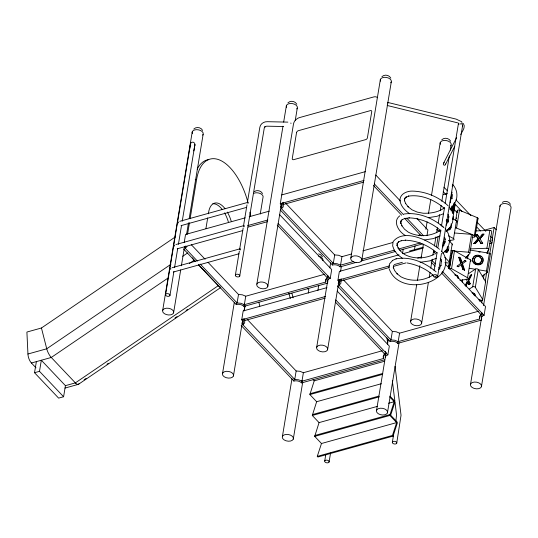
<?xml version="1.0" encoding="UTF-8"?>
<svg xmlns="http://www.w3.org/2000/svg" width="538" height="538" viewBox="0 0 538 538"><rect width="100%" height="100%" fill="white"/><g stroke="black" fill="none" stroke-linecap="round" stroke-linejoin="round"><path stroke-width="0.81" d="M453.722 204.803L452.747 212.241M447.327 247.157L446.816 250.257L445.908 251.179M483.01 261.024L482.667 258.206M474.334 260.432L474.469 259.269M481.362 260.735C482.579 256.962 476.634 254.682 474.899 258.085M388.974 267.803L389.458 263.936L392.72 260.338M393.016 242.039L392.653 245.906L394.233 250.21M400.043 201.104C399.142 194.178 406.957 190.788 412.733 191.104C425.746 191.501 438.685 196.841 448.141 205.798M393.729 265.207L393.433 268.052L393.251 267.056L394.522 270.426L397.252 273.997L397.017 273.687L400.817 276.74C410.77 282.006 423.635 281.226 432.955 274.979M452.687 207.527L452.579 212.308M443.81 245.604L444.294 243.331L445.202 242.423M444.536 243.391L445.094 238.933L445.121 239.343L444.59 237.197M448.241 221.152L448.8 216.686L448.847 217.103L448.141 214.238M452.485 194.44L451.92 198.892L451.994 198.502M453.292 216.679L452.525 222.355L449.99 227.439M456.332 199.598C457.804 194.426 456.527 188.683 452.875 184.709M452.7 205.893C452.606 207.702 451.577 213.122 452.828 213.304M453.931 209.269L454.072 203.613L453.151 208.381L453.137 212.355L453.931 209.269L456.836 212.302M445.578 163.908C445.619 166.276 442.397 165.173 443.547 163.256L456.641 137.573M190.526 143.767C190.136 145.933 190.667 141.817 192.153 142.207C194.534 141.662 195.462 144.473 194.635 146.282L182.234 221.205M194.608 145.563L194.843 145.025L193.835 150.922M449.862 261.589L448.86 267.453M450.346 262.154L450.454 261.266L450.165 262.436M441.738 251.697L462.68 125.172L462.007 123.861L459.734 123.928M453.42 204.884L452.861 210.116L453.124 213.747L454.166 209.033L454.348 202.779M194.877 144.803L194.931 144.446M449.075 268.435L449.492 265.967M63.592 396.748L39.496 371.334L41.332 360.238L65.428 385.652L63.592 396.748L58.622 398.127L34.526 372.72L36.369 361.623M162.705 310.278L192.254 131.77M165.583 294.474L190.439 144.345L190.714 145.475M169.934 295.517A2.246 1.332 9.4 0 0 167.089 293.64A2.246 1.332 9.4 0 0 166.249 295.826A2.246 1.332 9.4 0 0 169.934 295.517L173.895 271.576M174.581 267.447L177.722 248.455M178.408 244.326L181.548 225.335M184.218 242.49L185.549 234.454L245.16 217.863M173.579 312.894A5.622 3.336 9.4 0 0 166.471 308.2A5.622 3.336 9.4 0 0 164.379 313.667A5.622 3.336 9.4 0 0 173.579 312.894L180.694 269.915M181.38 265.785L184.527 246.774M186.578 234.38L188.495 222.813M189.181 218.677L203.135 134.379M197.372 261.058L185.274 248.307L185.657 245.994M187.547 234.259L189.443 222.793M190.122 218.697L196.632 179.376A50.357 25.01 74.4 0 1 220.197 160.263A50.357 25.01 74.4 0 1 247.971 202.53M205.926 228.576L207.688 217.91M208.367 213.808L208.636 212.167A22.482 11.164 74.4 0 1 225.099 208.737M235.382 275.046L239.349 251.091M239.618 249.444L243.176 227.964M243.452 226.31L247.003 204.837M247.413 202.362L259.861 127.197C260.439 123.747 263.976 121.487 267.352 121.696L287.857 122.126M222.557 373.392L234.319 302.316M239.733 276.095A2.246 1.332 9.4 0 0 236.888 274.212A2.246 1.332 9.4 0 0 236.054 276.404A2.246 1.332 9.4 0 0 239.733 276.095L264.293 127.909L265.187 126.679L266.64 126.181L283.519 126.511M327.716 283.089L243.936 306.404A5.622 3.336 9.4 0 0 236.243 304.555L236.646 302.148M326.364 278.193L325.725 282.046L244.339 304.696L240.93 303.284L237.103 302.961L238.509 294.481L207.984 262.295M241.959 323.177A5.622 3.336 9.4 0 0 241.717 319.794L243.183 310.957L326.963 287.635M243.936 306.404L244.333 303.997M244.339 304.696L245.745 296.216L324.717 274.239M233.431 376.001A5.622 3.336 9.4 0 0 226.323 371.314A5.622 3.336 9.4 0 0 224.232 376.782A5.622 3.336 9.4 0 0 233.431 376.001L242.873 318.98M244.239 310.715L245.066 305.759M260.251 214.023L262.988 197.493A5.622 3.336 9.4 0 0 260.123 193.478A5.622 3.336 9.4 0 0 253.438 193.478M384.125 353.923L383.365 358.543L301.973 381.2L298.563 379.781L294.743 379.458L242.914 324.804L243.929 318.637M242.914 324.804L244.655 322.935L244.77 319.068M256.848 284.077L282.981 126.228M283.667 122.092L286.404 105.562M280.527 207.13A5.622 3.336 9.4 0 0 280.285 203.747L293.513 123.861A6.066 3.847 -43.5 0 1 299.384 117.627L373.654 96.961A6.268 3.974 -43.5 0 1 377.494 97.748M267.729 286.693A5.622 3.336 9.4 0 0 260.614 281.999A5.622 3.336 9.4 0 0 258.522 287.467A5.622 3.336 9.4 0 0 267.729 286.693L281.549 203.216M295.228 120.573L297.279 108.178M353.432 261.562L340.541 265.147L337.131 263.734L333.311 263.412L281.482 208.757L282.497 202.591M281.482 208.757L283.223 206.888L283.465 202.248M282.41 436.506L291.986 378.651M384.549 359.808L301.569 382.901A5.622 3.336 9.4 0 0 293.882 381.059L294.279 378.644M294.743 379.458L296.142 370.978L247.198 319.364M301.569 382.901L301.973 380.494M301.973 381.2L303.378 372.72L382.35 350.736M293.284 439.116A5.622 3.336 9.4 0 0 286.169 434.422A5.622 3.336 9.4 0 0 284.084 439.889A5.622 3.336 9.4 0 0 293.284 439.116L302.726 382.094M317.911 290.359L318.731 285.396M325.725 282.046L325.591 279.72L327.333 277.85L327.716 275.537M316.7 347.192L328.469 276.115M329.834 267.85L330.655 262.894M389.734 396.93L394.246 401.691L390.043 414.556L396.977 421.866A0.868 0.43 74.4 0 1 397.293 423.15L393.07 436.096L317.877 457.018L317.272 456.379L321.475 443.514L314.71 436.379L319.054 422.612L312.289 415.477L316.64 401.718L309.875 394.583L314.219 380.823L384.562 361.247M327.911 281.999A5.622 3.336 9.4 0 1 330.231 278.395L331.697 269.565L279.545 214.575M356.25 262.376L340.137 266.855A5.622 3.336 9.4 0 0 332.45 265.012L332.847 262.598M333.311 263.412L334.71 254.931L285.765 203.317M338.167 283.634A5.622 3.336 9.4 0 0 337.925 280.244L339.384 271.408L399.001 254.817M340.137 266.855L340.406 265.247M340.541 265.147L341.946 256.673L351.617 253.976M327.581 349.801A5.622 3.336 9.4 0 0 320.466 345.107A5.622 3.336 9.4 0 0 318.375 350.574A5.622 3.336 9.4 0 0 327.581 349.801L339.209 279.552M340.581 271.293L341.401 266.33M480.205 315.147L479.566 319L398.174 341.65L394.771 340.238L390.944 339.915L339.115 285.261L340.009 279.868M339.115 285.261L340.857 283.385L341.105 278.751M350.837 257.917L380.393 79.409M324.717 460.972L325.799 454.449M361.718 260.533A5.622 3.336 9.4 0 0 354.603 255.839A5.622 3.336 9.4 0 0 352.511 261.307A5.622 3.336 9.4 0 0 361.718 260.533L387.441 105.159M387.851 102.684L391.267 82.018M329.074 462.007A2.246 1.332 9.4 0 0 326.216 460.138A2.246 1.332 9.4 0 0 325.403 462.33A2.246 1.332 9.4 0 0 329.074 462.007L330.561 453.03M383.365 358.543L383.224 356.223L384.966 354.347L385.477 351.267M376.553 410.299L386.129 352.451M387.501 344.185L388.322 339.229M402.552 253.277L403.231 249.141M385.295 357.609A5.622 3.336 9.4 0 1 387.864 354.898L389.33 346.062L337.185 291.071M481.557 320.043L397.777 343.358A5.622 3.336 9.4 0 0 390.084 341.509L390.48 339.101M390.944 339.915L392.35 331.435L343.399 279.821M397.777 343.358L398.039 341.751M398.174 341.65L399.579 333.17L478.551 311.193M387.434 412.915A5.622 3.336 9.4 0 0 380.319 408.221A5.622 3.336 9.4 0 0 378.227 413.688A5.622 3.336 9.4 0 0 387.434 412.915L399.061 342.666M414.388 250.103L415.067 245.974M317.272 456.379L392.464 435.45L396.661 422.586L389.895 415.45L390.043 414.556L314.851 435.484M410.689 321.031L416.708 284.669M417.394 280.533L419.855 265.658M421.086 258.22L423.413 244.171M425.874 229.296L427.105 221.858M428.477 213.593L430.803 199.544M431.483 195.408L440.239 142.516M392.377 442.135L393.587 434.791M395.881 420.931L396.54 415.013L395.053 402.579M426.964 235.637L427.898 230.015L417.011 218.536M396.721 443.191A2.246 1.332 9.4 0 0 393.89 441.308A2.246 1.332 9.4 0 0 393.029 443.487A2.246 1.332 9.4 0 0 396.721 443.191L401.039 415.255L395.06 366.358M421.57 323.647A5.622 3.336 9.4 0 0 414.455 318.953A5.622 3.336 9.4 0 0 412.364 324.421A5.622 3.336 9.4 0 0 421.57 323.647L428.409 282.322M429.23 277.366L430.05 272.403M430.736 268.274L432.236 259.181M432.922 255.052L433.742 250.089M434.428 245.96L435.935 236.868M436.614 232.739L437.441 227.776M438.262 222.819L439.627 214.554M440.313 210.419L441.133 205.462M441.819 201.333L449.344 155.879M450.299 150.089L451.12 145.132M436.432 246.834L438.181 236.29M434.099 270.547L437.105 252.356M437.932 247.393L440.804 230.022M441.49 225.886L444.502 207.688M445.188 203.559L458.47 123.33M437.623 276.559A2.246 1.332 9.4 0 0 434.778 274.683A2.246 1.332 9.4 0 0 433.944 276.868A2.246 1.332 9.4 0 0 437.623 276.559L441.469 253.358M450.239 202.765L451.987 192.221A1.358 0.807 9.4 0 1 452.196 192.174M451.106 210.943L451.907 206.074M452.666 219.343L454.946 205.55L454.724 202.429M449.983 241.67L450.252 240.042M455.639 220.56L457.246 210.822A1.553 0.921 9.4 0 1 459.499 210.19L477.314 217.688A1.358 0.807 9.4 0 1 477.414 219.107M444.973 262.719L448.194 262.981A1.311 0.78 9.4 0 0 449.237 261.878L452.196 244.03L448.88 240.54M448.578 240.735L453.352 239.901A1.311 0.78 9.4 0 0 453.547 238.569L456.506 220.714L453.003 218.858M448.927 267.944L449.6 263.889M449.452 268.939L452.411 251.091A1.311 0.78 9.4 0 1 454.496 250.789L470.488 259.901A1.553 0.921 9.4 0 1 470.38 261.414M472.102 237.614L474.462 236.955A1.358 0.807 9.4 0 0 474.361 235.536L456.547 228.045L459.499 210.19M459.923 280.359L467.186 279.316A1.553 0.921 9.4 0 0 467.535 277.756L451.543 268.644L454.496 250.789M462.283 282.053L462.68 279.619M466.446 258.2L466.715 256.579M465.363 258.213L469.822 253.519A1.358 0.807 9.4 0 0 468.571 252.201L471.523 234.346L454.765 233.008M467.529 258.825L468.201 254.763M469.956 252.705L472.774 235.671A1.358 0.807 9.4 0 0 471.523 234.346M474.361 235.536L477.314 217.688M467.535 277.756L470.488 259.901M474.462 236.955L474.866 234.521M475.074 236.444L478.026 218.589M469.197 289.121L472.687 286.841L475.639 268.993A1.553 0.921 9.4 0 1 478.282 269.511L485.639 281.576A1.358 0.807 9.4 0 1 485.572 282.255M478.8 299.901L481.228 300.379A1.358 0.807 9.4 0 0 482.687 299.431L475.33 287.366L478.282 269.511M486.829 253.29L488.733 249.619A1.553 0.921 9.4 0 0 486.897 248.253L489.849 230.399L475.962 230.936M479.674 301.3L479.943 299.653M483.359 279.034L484.18 274.084M487.589 253.472L488.134 250.17M488.733 249.619L491.692 231.764A1.553 0.921 9.4 0 0 489.849 230.399M482.189 276.297L487.394 272.443A1.311 0.78 9.4 0 0 486.46 271.105L489.412 253.25L469.795 250.022M481.658 302.854L482.203 299.545M485.222 281.32L486.729 272.215M489.741 253.997L491.665 242.403M491.94 240.742L494.133 227.493L484.462 230.183M482.687 299.431L485.639 281.576M489.6 243.707L491.947 243.055L492.687 238.596L490.394 236.175M487.394 272.443L490.212 255.402M479.566 319L479.432 316.674L481.174 314.804L481.557 312.491M470.542 384.145L482.31 313.069M483.541 305.631L500.091 205.63M481.745 318.953A5.622 3.336 9.4 0 1 484.072 315.355L485.532 306.519L445.417 264.219M481.416 386.755A5.622 3.336 9.4 0 0 474.308 382.061A5.622 3.336 9.4 0 0 472.216 387.528A5.622 3.336 9.4 0 0 481.416 386.755L510.972 208.246A5.622 3.336 9.4 0 0 506.016 203.64A5.622 3.336 9.4 0 0 499.963 206.491M448.652 267.541L449.721 261.818M448.988 268.63L449.163 267.574M189.241 151.286L190.519 143.794M449.835 265.254L449.976 264.42M448.611 267.473L449.714 261.609M449.634 265.167L450.044 263.021M449.539 265.476L449.728 264.434M449.223 268.697L450.649 260.069M244.003 310.877L244.924 305.954M308.227 293.123L308.839 289.841L307.682 288.617M449.546 266.828L449.163 268.798M448.853 267.689L450.151 259.847L449.876 260.883M450.098 262.531L450.562 260.412M447.872 250.735L448.087 249.78M449.734 263.075L452.411 251.091M457.663 122.859L387.252 105.482L387.985 102.489L456.237 119.147L461.786 121.79M387.985 102.496L387.837 103.081M474.415 259.598L474.657 258.455M450.992 227.13L449.902 229.477M472.761 259.336L473.42 257.494M390.649 415.195L394.879 402.256A0.868 0.43 74.4 0 0 394.556 400.971L389.936 396.096M448.82 244.729C450.636 239.148 449.042 232.927 445.067 228.67M443.615 244.091L443.823 243.465M481.221 261.226C480.461 264.615 474.866 264.225 474.435 260.856M474.603 258.785C476.54 252.214 485.363 259.255 479.99 263.317M482.808 261.683C481.147 266.391 472.794 265.026 472.734 260.022M462.593 125.751L462.377 126.168M453.722 205.086L456.258 199.988M448.336 220.768L446.17 225.113L446.385 224.837M438.833 269.619L441.005 265.261L440.857 265.631L441.422 261.165L441.422 261.576L440.709 258.711M445.403 164.628L454.758 146.275M460.743 134.527C462.149 131.306 466.029 127.136 463.332 123.464M465.007 285.712L467.266 281.273L466.184 279.04M465.518 285.92L467.556 281.912L468.719 284.272L469.156 284.528L470.306 283.782L468.376 280.433L471.275 274.736L471.712 274.992L468.813 280.688M465.955 286.176L467.993 282.168L468.867 283.936M468.073 279.794L470.36 275.335L471.275 274.736M443.547 163.256L444.247 162.57M187.016 246.431L185.274 248.307M449.169 228.119L449.512 227.614M443.056 242.248L443.863 241.374L445.37 241.226M447.582 251.481L446.775 252.362M393.177 241.542C404.193 227.904 429.149 240.694 439.452 249.289M449.849 209.343L453.527 205.375M446.11 231.676L449.775 227.715M442.909 253.459L446.284 249.814M438.329 276.747C446.237 270.87 448.739 258.368 441.389 251.044M473.796 243.27L475.242 243.21L478.632 239.605L478.766 239.948L475.37 243.553L473.931 243.606L478.087 238.704L475.431 234.44L477.226 234.366L479.257 237.594L482.512 234.164L483.944 234.111L479.943 238.845L483.944 234.111M473.931 243.606L478.087 238.704M433.715 252.383L434.805 251.233M481.557 235.651L482.512 234.164M473.991 256.774L474.711 256.196M457.112 266.155L458.632 266.592L457.112 266.155L461.086 263.143L459.055 257.184L458.719 257.413L460.743 263.378L461.086 263.143M462.162 264.037L465.995 261.138L464.489 260.701L465.995 261.138M458.289 266.821L461.503 264.4L463.144 269.168L464.61 270.002L462.808 269.397L461.167 264.635L461.503 264.4M193.788 129.039C196.323 126.491 201.044 127.244 202.665 130.458M287.931 102.839C290.473 100.283 295.187 101.043 296.815 104.251M381.919 76.678C384.455 74.13 389.176 74.883 390.803 78.097M441.772 139.793C444.307 137.244 449.028 137.997 450.649 141.205M464.832 260.473L461.732 262.773L462.068 262.537L460.521 258.018L459.055 257.184M399.781 215.819C392.115 221.421 399.035 232.12 405.343 235.462M35.992 367.844L31.009 362.558A8.568 4.257 74.4 0 1 27.983 354.717L26.9 332.047L41.446 327.998L175.368 236.908M170.923 264.306L46.712 348.792L27.929 354.017M182.718 256.283L187.574 252.974M167.836 278.186L51.258 357.474L31.399 363.002M189.349 263.553L194.205 260.251L195.355 261.461M219.605 286.761A8.588 3.04 64.5 0 1 218.697 286.068L218.3 285.658L75.36 382.888L65.428 385.652M84.103 379.794L86.188 378.382M107.008 364.219L108.394 363.278M175.011 317.965L177.089 316.552M186.108 310.413L187.5 309.471M78.494 384.287L220.741 287.534M460.521 258.018L460.178 258.247L461.476 262.013M462.808 269.397L463.144 269.168M444.287 207.87C438.638 212.187 430.514 213.579 423.063 213.223L417.239 212.093L412.054 209.854L407.952 206.639L408.241 206.895L405.491 203.297L405.699 203.7L404.441 200.358L404.529 200.862L404.825 198.011L404.542 199.013L406.345 196.814L405.578 197.48L408.826 196.034L408.382 196.148C421.341 194.063 435.457 200.277 444.738 208.751M440.635 230.177C431.328 236.599 418.329 237.466 408.302 232.16L404.495 229.168L401.738 225.563L401.973 225.953L400.716 222.604L400.797 223.613L401.092 220.775L400.581 221.683L402.39 219.47L401.98 219.76L405.215 218.327M438.127 276.935C424.146 288.597 395.921 288.274 389.156 268.798M468.665 273.546L475.639 268.993M471.712 274.992L470.797 275.591L470.36 275.335M468.719 284.272L469.869 283.526L470.306 283.782M254.36 191.609C256.956 189.658 261.044 190.694 262.517 193.566M502.344 202.362C504.947 200.412 509.029 201.447 510.501 204.319M395.988 258.886C410.312 256.014 425.39 262.678 436.123 271.898M392.256 260.547L396.412 258.697M448.262 228.69L448.746 228.482M443.554 213.7L437.024 216.296L428.342 217.668M439.997 235.947L433.393 238.576L424.603 239.961M434.166 254.313C424.993 258.791 413.688 259.37 404.569 254.454L400.77 251.428L398.006 247.816L398.268 248.186L397.004 244.83L397.131 245.826L397.427 242.988L396.957 243.916L398.766 241.71L398.362 242.019L401.59 240.587L401.16 240.742L405.645 240.197L405.269 240.197C416.842 240.614 428.349 245.22 436.937 253.001M436.284 258.28L429.687 260.91L420.117 262.295M478.773 263.869L479.419 263.66M449.607 229.652L447.253 229.692M195.227 179.766L196.632 179.376M179.779 221.313L247.762 202.389M281.751 194.911L365.531 171.588M181.057 225.624L246.606 207.379M280.285 203.747L364.071 180.425M283.082 204.561L363.668 182.133M249.188 216.74L269.33 211.138M175.939 244.521L243.916 225.597M247.729 225.577L267.87 219.975M248.126 227.063L267.467 221.683M177.21 248.825L242.766 230.587M172.099 267.722L240.076 248.805M443.426 194.601L447.32 193.519M173.37 272.033L238.926 253.788M362.894 250.843L392.713 242.544M418.497 235.362L420.111 234.918M361.496 259.316L394.536 250.123M398.564 249L420.319 242.947M361.085 261.031L395.726 251.387M399.754 250.264L422.31 243.99M409.546 251.038L423.238 247.224M403.029 253.694L423.171 248.092M337.925 280.244L389.478 265.893M394.314 264.548L402.37 262.309M417.676 258.052L421.705 256.929M340.722 281.065L389.068 267.608M393.903 266.263L405.995 262.894M34.526 372.72L39.496 371.334M241.717 319.794L325.503 296.472M244.514 320.608L325.1 298.18M64.963 388.08L78.192 384.401M310.022 393.695L382.787 373.439M309.875 394.583L382.639 374.334M316.64 401.718L381.321 383.722M312.437 414.59L378.732 396.136M312.289 415.477L379.391 396.802M319.054 422.612L377.266 406.412M388.584 403.265L394.246 401.691M314.71 436.379L389.895 415.45M321.475 443.514L396.661 422.586M475.558 255.765L476.5 255.516M403.944 214.037C417.999 211.932 432.545 217.836 443.11 226.942M404.778 218.455L409.277 217.91L408.9 217.877C420.171 218.072 432.868 223.277 440.999 231.01M475.431 234.44L477.361 234.709L478.981 237.292M478.632 239.605L480.777 243.001L482.7 243.27L480.905 243.337L478.766 239.948M470.555 248.886L486.897 248.253M447.791 230.129C450.978 230.331 452.014 226.323 451.113 223.862M334.71 254.931L338.536 255.254L341.946 256.673M238.509 294.481L242.335 294.804L245.745 296.216M392.35 331.435L396.17 331.758L399.579 333.17M296.142 370.978L299.969 371.301L303.378 372.72M408.961 213.418L409.337 213.451M451.012 250.795L468.571 252.201M469.318 268.287L475.034 269.222M478.295 269.76L486.46 271.105M444.899 241.354L443.89 241.575L443.238 242.867L443.003 246.955M446.742 252.349L445.02 251.367M446.15 220.809L448.544 222.08M407.105 262.941C416.681 264.709 426.103 268.67 433.278 275.369M478.652 255.55L479.748 255.806M476.507 263.687L477.273 263.876M318.644 253.855L320.581 254.669L322.37 256.68M447.065 220.681L448.336 221.353M446.944 219.618L447.865 220.022M446.621 219.86L447.542 220.264M439.701 231.212L436.782 229.665A1.358 0.807 9.4 0 0 436.58 229.571M448.45 235.859L453.547 238.569M458.719 257.413L459.694 257.971M402.525 258.442L397.582 254.615L394.495 250.58M480.696 256.209L481.51 256.747M475.854 263.391L474.57 261.871L474.388 260.103M409.815 213.781C405.41 210.909 401.388 206.888 400.131 201.609M443.924 227.655L440.299 224.454M445.175 250.432L446.002 251.017L447.024 250.594L447.744 246.229M444.549 251.495C448.134 254.756 449.593 248.018 448.362 245.489M75.75 383.278L50.861 357.03A8.588 3.04 64.5 0 1 46.907 349.458L41.446 327.998M494.133 227.493L496.305 229.787M443.917 187.17L447.36 190.795M455.968 199.874L470.885 215.603M477.193 222.261L485.801 231.333M443.178 191.629L446.049 194.655M454.079 203.129L462.115 211.595M476.453 226.72L480.474 230.957M489.654 240.634L491.947 243.055M375.753 175.025L400.393 201.01M450.689 255.496L451.833 256.7M444.839 257.238L449.237 261.878M374.287 183.861L403.513 214.682M406.95 218.307L423.567 235.832M373.433 185.469L401.651 215.227M404.529 218.26L421.234 235.873M433.386 251.528L435.679 253.943M440.259 258.778L441.409 259.988M431.92 260.365L435.363 263.99M438.8 267.615L439.943 268.825M442.236 271.239L484.072 315.355M431.072 261.972L435.101 266.223M441.436 272.901L481.174 314.804M280.298 210.022L332.45 265.012M278.085 223.411L330.231 278.395M337.36 285.92L390.084 341.509M277.231 225.019L327.333 277.85M335.719 299.908L387.864 354.898M335.443 302.127L384.966 354.347M392.464 435.45L393.07 436.096M191.286 244.682L205.106 259.255M313.096 379.633L314.219 380.823M200.25 264.097L237.103 302.961M183.525 248.966L195.556 261.65M198.421 264.676L236.243 304.555M198.798 265.086L218.3 285.658M241.159 325.463L293.882 381.059M194.205 260.251L193.808 259.8A8.588 3.04 64.5 0 1 192.396 257.85M449.149 206.948L451.779 210.809M479.815 238.502L482.7 243.27M475.565 234.776L478.215 239.04M468.376 280.433L469.869 283.526M480.777 243.001L480.905 243.337M477.226 234.366L477.361 234.709M475.242 243.21L475.37 243.553M462.498 263.808L464.61 270.002M462.424 264.81L464.267 270.231M386.97 337.837L387.696 343.647M392.565 382.659L394.845 400.924M457.246 210.822L457.367 212.456M456.285 217.843L456.345 218.737M174.534 246.142A2.246 1.116 74.4 0 1 174.689 245.22M244.131 226.774A2.246 1.116 74.4 0 1 244.286 225.846M290.87 123A2.246 0.847 -88.8 0 1 290.977 123.505M170.694 269.35A2.246 1.116 74.4 0 1 170.849 268.422M240.291 249.975A2.246 1.116 74.4 0 1 240.446 249.054M178.374 222.934A2.246 1.116 74.4 0 1 178.529 222.012M247.978 203.566A2.246 1.116 74.4 0 1 248.126 202.638M220.432 287.137A8.588 3.04 64.5 0 1 220.029 286.989M79.133 383.446A8.588 3.04 64.5 0 1 75.757 383.291M249.975 212.14A50.357 25.01 74.4 0 1 250.547 216.363M227.352 212.1A22.482 11.164 74.4 0 1 231.165 221.091M197.17 169.194A50.357 25.01 74.4 0 1 208.731 159.591M212.846 203.727A22.482 11.164 74.4 0 1 222.281 209.517M224.528 212.887A22.482 11.164 74.4 0 1 228.347 221.871M259.8 306.075A33.719 17.169 75.5 0 1 258.879 302.161M291.838 293.23A33.719 17.169 75.5 0 1 293.136 297.837M288.778 293.197A33.719 17.169 75.5 0 1 290.325 298.563M392.478 380.817A0.868 0.43 74.4 0 1 392.458 381.361M286.525 107.318A5.622 3.336 9.4 0 1 292.329 103.572A5.622 3.336 9.4 0 1 296.781 108.952M318.604 256.142A5.622 3.336 9.4 0 1 322.84 260.607M455.498 227.85A1.553 0.921 9.4 0 1 456.547 228.045M452.196 244.03A1.311 0.78 9.4 0 1 452.128 244.924M454.946 205.55A1.311 0.78 9.4 0 1 454.348 206.182M456.506 220.714A1.311 0.78 9.4 0 1 456.5 222.006M478.464 251.69A2.246 1.332 9.4 0 1 480.145 252.033M472.687 286.841A1.553 0.921 9.4 0 1 475.33 287.366M471.954 292.82A2.246 1.332 9.4 0 1 474.408 294.616M489.412 253.25A1.311 0.78 9.4 0 1 490.347 254.595M478.719 251.797A3.369 2.004 9.4 0 1 479.587 251.939M472.794 292.995A3.369 2.004 9.4 0 1 475.33 295.671M473.393 294.602A3.369 2.004 9.4 0 1 475.034 295.961M454.987 274.999A3.369 2.004 9.4 0 1 458.094 278.274M457.73 277.581A3.369 2.004 9.4 0 1 458.248 278.637M449.506 268.812A1.311 0.78 9.4 0 1 451.543 268.644M455 274.925A2.246 1.332 9.4 0 1 457.502 276.35M458.766 124.372A2.246 1.332 9.4 0 1 458.665 123.02M461.671 122.765A2.246 1.332 9.4 0 1 462.525 123.33M436.486 275.893A2.239 1.217 -48.5 0 1 434.785 276.566M452.666 184.413A2.239 1.5 -34.3 0 1 452.162 186.161M192.382 133.518A5.622 3.336 9.4 0 1 198.179 129.772A5.622 3.336 9.4 0 1 202.638 135.152M440.366 144.271A5.622 3.336 9.4 0 1 446.17 140.526A5.622 3.336 9.4 0 1 450.622 145.906M380.514 81.157A5.622 3.336 9.4 0 1 386.318 77.411A5.622 3.336 9.4 0 1 390.77 82.791M472.815 259.007C471.012 265.436 482.7 267.352 483.063 260.695C484.382 254.609 473.521 252.826 472.815 259.007M296.546 132.604L292.262 158.488A2.065 1.311 -43.5 0 0 293.721 159.651L365.726 139.611A1.742 1.103 -43.5 0 0 367.407 137.822L371.738 111.675A1.863 1.184 -43.5 0 0 370.42 110.626L298.355 130.687A1.863 1.184 -43.5 0 0 296.546 132.604M265.516 126.464L264.891 126.867L265.516 126.464"/></g></svg>
